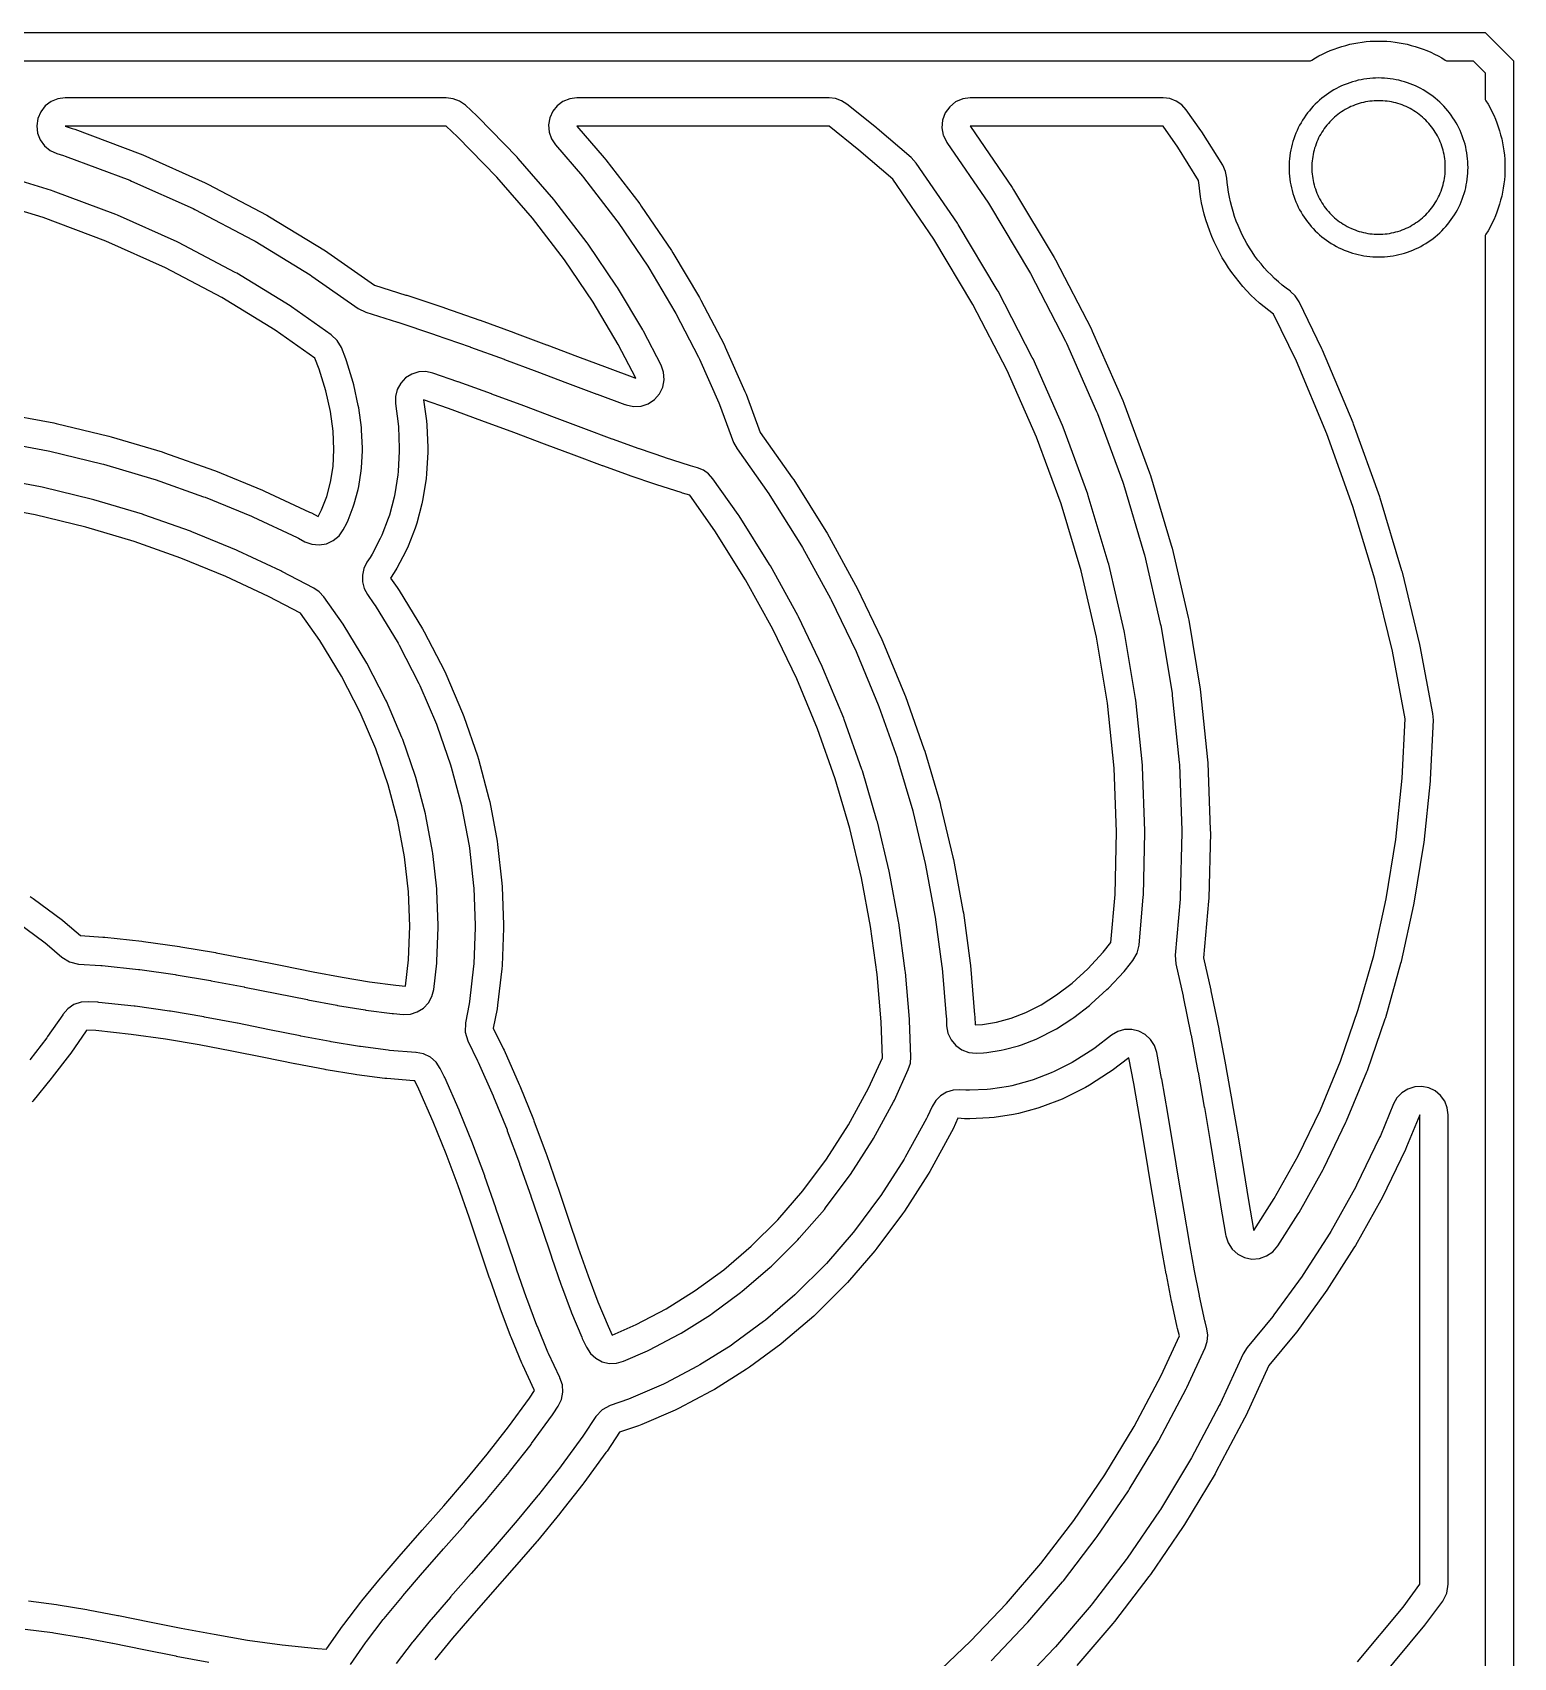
# Model space of a CAD drawing. Header units: millimetres. Extents: x -46 to 46, y -46 to 46.
# Drawn here: x -6.1 to 46, y -11.2 to 46 of the extents above; entities that cross this region are included whole.
import ezdxf

# ---------------------------------------------------------------- set-up
doc = ezdxf.new("R2010")
doc.units = ezdxf.units.MM
for name, color, linetype in [('FACE_OPENINGS', 2, 'Continuous'), ('FACE_OUTER', 3, 'Continuous'), ('MID_OPENINGS', 4, 'Continuous'), ('MID_OUTER', 7, 'Continuous')]:
    doc.layers.add(name, color=color, linetype=linetype)

msp = doc.modelspace()

# ---------------------------------------------------------------- linework, layer by layer
at = {"layer": 'FACE_OPENINGS'}
for points in [[(44.373, 40.839), (44.385, 40.941), (44.393, 41.044), (44.398, 41.147), (44.4, 41.25), (44.398, 41.353), (44.393, 41.456), (44.385, 41.559), (44.373, 41.661), (44.358, 41.763), (44.339, 41.865), (44.318, 41.965), (44.293, 42.065), (44.264, 42.164), (44.233, 42.263), (44.198, 42.36), (44.16, 42.455), (44.119, 42.55), (44.075, 42.643), (44.028, 42.735), (43.978, 42.825), (43.925, 42.913), (43.869, 43), (43.81, 43.085), (43.749, 43.168), (43.685, 43.248), (43.618, 43.327), (43.549, 43.403), (43.477, 43.477), (43.403, 43.549), (43.327, 43.618), (43.248, 43.685), (43.168, 43.749), (43.085, 43.81), (43, 43.869), (42.913, 43.925), (42.825, 43.978), (42.735, 44.028), (42.643, 44.075), (42.55, 44.119), (42.455, 44.16), (42.36, 44.198), (42.263, 44.233), (42.164, 44.264), (42.065, 44.293), (41.965, 44.318), (41.865, 44.339), (41.763, 44.358), (41.661, 44.373), (41.559, 44.385), (41.456, 44.393), (41.353, 44.398), (41.25, 44.4), (41.147, 44.398), (41.044, 44.393), (40.941, 44.385), (40.839, 44.373), (40.737, 44.358), (40.635, 44.339), (40.535, 44.318), (40.435, 44.293), (40.336, 44.264), (40.237, 44.233), (40.14, 44.198), (40.045, 44.16), (39.95, 44.119), (39.857, 44.075), (39.765, 44.028), (39.675, 43.978), (39.587, 43.925), (39.5, 43.869), (39.415, 43.81), (39.332, 43.749), (39.252, 43.685), (39.173, 43.618), (39.097, 43.549), (39.023, 43.477), (38.951, 43.403), (38.882, 43.327), (38.815, 43.248), (38.751, 43.168), (38.69, 43.085), (38.631, 43), (38.575, 42.913), (38.522, 42.825), (38.472, 42.735), (38.425, 42.643), (38.381, 42.55), (38.34, 42.455), (38.302, 42.36), (38.267, 42.263), (38.236, 42.164), (38.207, 42.065), (38.182, 41.965), (38.161, 41.865), (38.142, 41.763), (38.127, 41.661), (38.115, 41.559), (38.107, 41.456), (38.102, 41.353), (38.1, 41.25), (38.102, 41.147), (38.107, 41.044), (38.115, 40.941), (38.127, 40.839), (38.142, 40.737), (38.161, 40.635), (38.182, 40.535), (38.207, 40.435), (38.236, 40.336), (38.267, 40.237), (38.302, 40.14), (38.34, 40.045), (38.381, 39.95), (38.425, 39.857), (38.472, 39.765), (38.522, 39.675), (38.575, 39.587), (38.631, 39.5), (38.69, 39.415), (38.751, 39.332), (38.815, 39.252), (38.882, 39.173), (38.951, 39.097), (39.023, 39.023), (39.097, 38.951), (39.173, 38.882), (39.252, 38.815), (39.332, 38.751), (39.415, 38.69), (39.5, 38.631), (39.587, 38.575), (39.675, 38.522), (39.765, 38.472), (39.857, 38.425), (39.95, 38.381), (40.045, 38.34), (40.14, 38.302), (40.237, 38.267), (40.336, 38.236), (40.435, 38.207), (40.535, 38.182), (40.635, 38.161), (40.737, 38.142), (40.839, 38.127), (40.941, 38.115), (41.044, 38.107), (41.147, 38.102), (41.25, 38.1), (41.353, 38.102), (41.456, 38.107), (41.559, 38.115), (41.661, 38.127), (41.763, 38.142), (41.865, 38.161), (41.965, 38.182), (42.065, 38.207), (42.164, 38.236), (42.263, 38.267), (42.36, 38.302), (42.455, 38.34), (42.55, 38.381), (42.643, 38.425), (42.735, 38.472), (42.825, 38.522), (42.913, 38.575), (43, 38.631), (43.085, 38.69), (43.168, 38.751), (43.248, 38.815), (43.327, 38.882), (43.403, 38.951), (43.477, 39.023), (43.549, 39.097), (43.618, 39.173), (43.685, 39.252), (43.749, 39.332), (43.81, 39.415), (43.869, 39.5), (43.925, 39.587), (43.978, 39.675), (44.028, 39.765), (44.075, 39.857), (44.119, 39.95), (44.16, 40.045), (44.198, 40.14), (44.233, 40.237), (44.264, 40.336), (44.293, 40.435), (44.318, 40.535), (44.339, 40.635), (44.358, 40.737)], [(12.223, 40.119), (10.968, 41.568), (10.929, 41.611), (9.548, 43.031), (9.506, 43.071), (9.107, 43.437), (8.906, 43.58), (8.676, 43.67), (8.431, 43.7), (-4.979, 43.7), (-5.234, 43.667), (-5.473, 43.569), (-5.679, 43.414), (-5.838, 43.211), (-5.94, 42.974), (-5.978, 42.718), (-5.95, 42.462), (-5.857, 42.221), (-5.705, 42.013), (-5.505, 41.85), (-5.27, 41.743), (-5.043, 41.674), (-4.975, 41.651), (-2.707, 40.801), (-2.64, 40.774), (-0.476, 39.804), (-0.41, 39.772), (1.644, 38.69), (1.707, 38.654), (3.647, 37.469), (3.708, 37.429), (5.332, 36.289), (5.608, 36.153), (6.714, 35.807), (6.734, 35.801), (8.026, 35.372), (8.042, 35.366), (9.279, 34.934), (9.292, 34.929), (10.477, 34.5), (10.486, 34.497), (11.625, 34.073), (12.708, 33.665), (13.74, 33.276), (13.745, 33.275), (14.722, 32.912), (14.731, 32.909), (14.768, 32.895), (15.028, 32.839), (15.292, 32.853), (15.544, 32.937), (15.765, 33.083), (15.94, 33.283), (16.056, 33.521), (16.106, 33.782), (16.085, 34.046), (15.995, 34.296), (15.379, 35.484), (15.35, 35.537), (14.464, 37.023), (14.432, 37.073), (13.425, 38.556), (13.391, 38.603), (12.26, 40.074)], [(24.977, 41.403), (24.801, 41.598), (23.601, 42.622), (23.579, 42.64), (22.536, 43.479), (22.345, 43.6), (22.133, 43.675), (21.909, 43.7), (13.031, 43.7), (12.779, 43.668), (12.544, 43.574), (12.341, 43.424), (12.181, 43.227), (12.076, 42.997), (12.032, 42.748), (12.052, 42.495), (12.135, 42.256), (12.275, 42.045), (13.228, 40.944), (13.27, 40.893), (14.442, 39.369), (14.481, 39.314), (15.527, 37.776), (15.563, 37.718), (16.485, 36.173), (16.518, 36.113), (17.318, 34.569), (17.348, 34.506), (18.028, 32.972), (18.055, 32.907), (18.55, 31.576), (18.671, 31.347), (19.789, 29.766), (19.825, 29.712), (20.936, 27.937), (20.969, 27.882), (21.958, 26.085), (21.987, 26.029), (22.858, 24.218), (22.883, 24.161), (23.637, 22.344), (23.659, 22.286), (24.301, 20.471), (24.319, 20.413), (24.852, 18.605), (24.867, 18.548), (25.295, 16.755), (25.307, 16.698), (25.636, 14.926), (25.645, 14.87), (25.88, 13.125), (25.886, 13.07), (26.034, 11.356), (26.037, 11.303), (26.047, 11.044), (26.092, 10.787), (26.201, 10.549), (26.369, 10.348), (26.583, 10.198), (26.828, 10.108), (27.088, 10.084), (27.35, 10.095), (27.461, 10.106), (27.961, 10.184), (28.068, 10.206), (28.578, 10.344), (28.678, 10.377), (29.2, 10.579), (29.292, 10.62), (29.826, 10.891), (29.909, 10.938), (30.452, 11.284), (30.526, 11.335), (31.075, 11.758), (31.14, 11.813), (31.69, 12.316), (31.746, 12.373), (32.292, 12.959), (32.342, 13.017), (32.604, 13.345), (32.751, 13.598), (32.819, 13.881), (32.97, 15.581), (32.974, 15.645), (33.028, 17.844), (33.028, 17.907), (32.941, 20.154), (32.936, 20.218), (32.702, 22.504), (32.693, 22.567), (32.307, 24.885), (32.295, 24.946), (31.752, 27.286), (31.736, 27.346), (31.033, 29.698), (31.013, 29.757), (30.146, 32.11), (30.122, 32.167), (29.089, 34.511), (29.062, 34.567), (27.86, 36.892), (27.83, 36.946), (26.458, 39.239), (26.424, 39.291)], [(35.913, 40.877), (35.866, 41.11), (35.764, 41.326), (35.029, 42.5), (34.999, 42.546), (34.484, 43.276), (34.324, 43.453), (34.127, 43.588), (33.903, 43.672), (33.667, 43.7), (26.879, 43.7), (26.612, 43.664), (26.365, 43.558), (26.155, 43.389), (25.997, 43.171), (25.903, 42.918), (25.88, 42.65), (25.93, 42.385), (25.933, 42.377), (26.057, 42.126), (27.517, 39.996), (27.555, 39.937), (28.964, 37.583), (28.998, 37.52), (30.233, 35.133), (30.264, 35.069), (31.326, 32.659), (31.353, 32.593), (32.245, 30.173), (32.268, 30.104), (32.992, 27.684), (33.01, 27.615), (33.569, 25.205), (33.583, 25.134), (33.982, 22.745), (33.991, 22.673), (34.233, 20.314), (34.238, 20.241), (34.328, 17.921), (34.329, 17.848), (34.272, 15.576), (34.268, 15.503), (34.093, 13.527), (34.113, 13.22), (34.367, 12.089), (34.372, 12.068), (34.646, 10.735), (34.649, 10.718), (34.893, 9.431), (34.896, 9.417), (35.116, 8.177), (35.118, 8.168), (35.321, 6.969), (35.509, 5.827), (35.688, 4.739), (35.689, 4.734), (35.863, 3.707), (35.865, 3.697), (35.872, 3.658), (35.953, 3.405), (36.098, 3.183), (36.296, 3.007), (36.534, 2.889), (36.794, 2.837), (37.058, 2.856), (37.309, 2.943), (37.527, 3.093), (37.699, 3.296), (38.42, 4.423), (38.451, 4.474), (39.295, 5.985), (39.322, 6.038), (40.103, 7.651), (40.127, 7.705), (40.835, 9.419), (40.856, 9.474), (41.483, 11.286), (41.501, 11.341), (42.04, 13.247), (42.054, 13.303), (42.497, 15.299), (42.507, 15.356), (42.845, 17.438), (42.853, 17.494), (43.079, 19.657), (43.083, 19.713), (43.182, 21.803), (43.166, 22.036), (42.717, 24.409), (42.706, 24.46), (42.087, 27.003), (42.073, 27.054), (41.306, 29.609), (41.29, 29.659), (40.372, 32.218), (40.352, 32.267), (39.279, 34.821), (39.257, 34.87), (38.457, 36.52), (38.317, 36.735), (38.145, 36.889), (38.147, 36.892), (37.993, 37.006), (37.856, 37.114), (37.723, 37.228), (37.593, 37.345), (37.467, 37.467), (37.345, 37.593), (37.228, 37.723), (37.114, 37.856), (37.006, 37.993), (36.901, 38.134), (36.802, 38.278), (36.707, 38.425), (36.617, 38.575), (36.532, 38.728), (36.452, 38.884), (36.377, 39.042), (36.307, 39.203), (36.243, 39.366), (36.184, 39.53), (36.13, 39.697), (36.082, 39.865), (36.04, 40.035), (36.003, 40.206), (35.972, 40.379), (35.946, 40.552), (35.926, 40.726)], [(11.164, 32.858), (10.037, 33.277), (10.029, 33.279), (8.856, 33.705), (8.844, 33.709), (7.967, 34.015), (7.718, 34.068), (7.464, 34.056), (7.222, 33.981), (7.006, 33.846), (6.831, 33.662), (6.708, 33.439), (6.645, 33.193), (6.646, 32.939), (6.742, 32.225), (6.751, 32.121), (6.783, 31.372), (6.782, 31.261), (6.744, 30.551), (6.732, 30.435), (6.628, 29.764), (6.603, 29.645), (6.435, 29.015), (6.396, 28.895), (6.167, 28.305), (6.114, 28.188), (5.826, 27.638), (5.761, 27.528), (5.645, 27.357), (5.536, 27.142), (5.481, 26.907), (5.483, 26.665), (5.544, 26.431), (5.659, 26.219), (5.886, 25.899), (5.93, 25.831), (6.738, 24.505), (6.778, 24.435), (7.471, 23.091), (7.506, 23.017), (8.086, 21.664), (8.116, 21.587), (8.584, 20.231), (8.608, 20.151), (8.967, 18.8), (8.986, 18.718), (9.238, 17.378), (9.251, 17.293), (9.399, 15.971), (9.405, 15.885), (9.453, 14.585), (9.452, 14.499), (9.403, 13.228), (9.396, 13.141), (9.253, 11.904), (9.239, 11.817), (9.109, 11.145), (9.1, 10.822), (9.194, 10.512), (9.54, 9.811), (9.56, 9.768), (10.086, 8.585), (10.101, 8.548), (10.573, 7.379), (10.584, 7.349), (11.01, 6.201), (11.018, 6.18), (11.41, 5.057), (11.414, 5.046), (11.782, 3.954), (12.135, 2.909), (12.138, 2.899), (12.483, 1.915), (12.491, 1.894), (12.836, 0.973), (12.849, 0.941), (13.204, 0.086), (13.223, 0.044), (13.369, -0.267), (13.507, -0.483), (13.695, -0.656), (13.921, -0.777), (14.17, -0.836), (14.425, -0.83), (14.671, -0.759), (15.522, -0.391), (15.59, -0.358), (16.638, 0.193), (16.704, 0.231), (17.732, 0.876), (17.794, 0.918), (18.796, 1.656), (18.854, 1.703), (19.824, 2.535), (19.878, 2.585), (20.809, 3.512), (20.858, 3.565), (21.743, 4.585), (21.789, 4.642), (22.621, 5.754), (22.661, 5.813), (23.434, 7.016), (23.47, 7.076), (24.176, 8.368), (24.207, 8.43), (24.699, 9.501), (24.771, 9.724), (24.789, 9.957), (24.739, 11.225), (24.736, 11.272), (24.594, 12.931), (24.588, 12.979), (24.361, 14.668), (24.353, 14.717), (24.034, 16.432), (24.024, 16.482), (23.61, 18.217), (23.596, 18.267), (23.081, 20.016), (23.065, 20.067), (22.444, 21.824), (22.425, 21.874), (21.695, 23.633), (21.672, 23.683), (20.83, 25.437), (20.804, 25.486), (19.846, 27.227), (19.817, 27.275), (18.74, 28.995), (18.709, 29.042), (17.82, 30.298), (17.671, 30.466), (17.487, 30.596), (17.279, 30.682), (17.029, 30.754), (16.997, 30.763), (16.153, 31.032), (16.128, 31.04), (15.239, 31.344), (15.222, 31.35), (14.285, 31.687), (14.275, 31.691), (13.283, 32.059), (12.25, 32.449), (11.168, 32.856)]]:
    msp.add_lwpolyline(points, close=True, dxfattribs=at)
for points in [[(-7.471, 31.633), (-5.578, 31.28), (-5.518, 31.267), (-3.687, 30.825), (-3.629, 30.809), (-1.863, 30.284), (-1.807, 30.266), (-0.109, 29.665), (-0.055, 29.644), (1.574, 28.976), (1.624, 28.953), (3.182, 28.224), (3.23, 28.2), (3.459, 28.08), (3.704, 27.989), (3.965, 27.966), (4.222, 28.01), (4.46, 28.12), (4.661, 28.288), (4.811, 28.501), (4.932, 28.734), (4.978, 28.835), (5.161, 29.306), (5.195, 29.411), (5.331, 29.921), (5.353, 30.024), (5.439, 30.577), (5.449, 30.678), (5.481, 31.275), (5.482, 31.371), (5.454, 32.014), (5.446, 32.104), (5.354, 32.791), (5.34, 32.874), (5.178, 33.602), (5.158, 33.68), (4.923, 34.446), (4.898, 34.517), (4.745, 34.909), (4.6, 35.162), (4.388, 35.363), (2.991, 36.344), (2.938, 36.379), (1.061, 37.525), (1.006, 37.556), (-0.984, 38.605), (-1.041, 38.632), (-3.138, 39.573), (-3.197, 39.597), (-5.397, 40.421), (-5.457, 40.441), (-7.754, 41.141)], [(-6.682, 14.707), (-5.683, 13.965), (-5.614, 13.91), (-5.098, 13.461), (-4.822, 13.291), (-4.507, 13.218), (-3.726, 13.168), (-3.679, 13.164), (-2.392, 13.027), (-2.352, 13.022), (-1.104, 12.846), (-1.073, 12.841), (0.135, 12.636), (0.157, 12.632), (1.325, 12.41), (1.337, 12.407), (2.466, 12.181), (3.548, 11.964), (3.559, 11.962), (4.583, 11.768), (4.605, 11.764), (5.575, 11.603), (5.609, 11.598), (6.528, 11.478), (6.573, 11.474), (6.916, 11.445), (7.171, 11.456), (7.416, 11.532), (7.633, 11.667), (7.809, 11.853), (7.931, 12.078), (7.993, 12.326), (8.099, 13.247), (8.105, 13.323), (8.152, 14.506), (8.152, 14.582), (8.108, 15.794), (8.102, 15.869), (7.964, 17.106), (7.953, 17.18), (7.716, 18.436), (7.7, 18.508), (7.363, 19.777), (7.342, 19.847), (6.901, 21.123), (6.875, 21.19), (6.327, 22.467), (6.297, 22.532), (5.641, 23.802), (5.607, 23.864), (4.841, 25.121), (4.803, 25.179), (4.121, 26.14), (3.964, 26.314), (3.771, 26.446), (2.648, 27.037), (2.607, 27.058), (1.098, 27.764), (1.054, 27.784), (-0.523, 28.431), (-0.569, 28.449), (-2.213, 29.03), (-2.262, 29.046), (-3.971, 29.555), (-4.021, 29.568), (-5.794, 29.997), (-5.846, 30.008), (-7.678, 30.349)], [(5.065, -11.432), (5.597, -10.666), (5.628, -10.623), (6.22, -9.851), (6.244, -9.82), (6.889, -9.035), (6.906, -9.015), (7.598, -8.21), (7.607, -8.2), (8.34, -7.367), (9.097, -6.507), (9.104, -6.499), (9.869, -5.612), (9.881, -5.597), (10.646, -4.674), (10.663, -4.653), (11.418, -3.688), (11.439, -3.661), (12.175, -2.649), (12.198, -2.616), (12.378, -2.347), (12.494, -2.111), (12.544, -1.852), (12.525, -1.59), (12.438, -1.341), (12.433, -1.33), (12.035, -0.485), (12.014, -0.437), (11.641, 0.461), (11.626, 0.498), (11.269, 1.449), (11.26, 1.473), (10.909, 2.475), (10.905, 2.488), (10.55, 3.539), (10.184, 4.625), (10.18, 4.634), (9.794, 5.741), (9.788, 5.759), (9.371, 6.882), (9.361, 6.908), (8.903, 8.044), (8.89, 8.076), (8.382, 9.219), (8.364, 9.256), (8.221, 9.546), (8.075, 9.764), (7.876, 9.937), (7.639, 10.052), (7.38, 10.101), (7.368, 10.102), (6.438, 10.18), (6.386, 10.186), (5.421, 10.312), (5.382, 10.318), (4.38, 10.484), (4.354, 10.488), (3.311, 10.685), (3.298, 10.688), (2.211, 10.906), (1.087, 11.132), (1.077, 11.134), (-0.074, 11.352), (-0.094, 11.356), (-1.275, 11.556), (-1.302, 11.561), (-2.515, 11.732), (-2.549, 11.736), (-3.793, 11.868), (-3.834, 11.872), (-4.156, 11.893), (-4.419, 11.875), (-4.668, 11.79), (-4.886, 11.642), (-5.058, 11.442), (-5.065, 11.432), (-5.597, 10.666), (-5.628, 10.623), (-6.22, 9.851)], [(27.618, -11.301), (28.875, -9.981), (28.91, -9.941), (30.122, -8.525), (30.156, -8.483), (31.314, -6.972), (31.346, -6.927), (32.444, -5.321), (32.474, -5.274), (33.502, -3.574), (33.529, -3.525), (34.481, -1.732), (34.506, -1.682), (35.149, -0.284), (35.22, -0.07), (35.241, 0.154), (35.211, 0.377), (35.148, 0.63), (35.14, 0.662), (34.95, 1.527), (34.945, 1.552), (34.764, 2.475), (34.761, 2.493), (34.585, 3.472), (34.583, 3.484), (34.406, 4.526), (34.226, 5.616), (34.038, 6.757), (34.037, 6.761), (33.837, 7.946), (33.835, 7.954), (33.617, 9.183), (33.615, 9.195), (33.442, 10.108), (33.363, 10.35), (33.226, 10.564), (33.039, 10.736), (32.815, 10.856), (32.567, 10.916), (32.313, 10.911), (32.068, 10.842), (31.849, 10.714), (31.278, 10.274), (31.193, 10.214), (30.56, 9.812), (30.464, 9.757), (29.83, 9.435), (29.724, 9.387), (29.091, 9.142), (28.975, 9.104), (28.345, 8.935), (28.222, 8.909), (27.597, 8.812), (27.469, 8.799), (26.848, 8.773), (26.72, 8.775), (26.514, 8.789), (26.273, 8.777), (26.042, 8.707), (25.834, 8.584), (25.662, 8.414), (25.536, 8.209), (25.372, 7.852), (25.336, 7.78), (24.591, 6.417), (24.55, 6.347), (23.733, 5.076), (23.686, 5.008), (22.805, 3.83), (22.752, 3.765), (21.813, 2.682), (21.756, 2.62), (20.765, 1.634), (20.703, 1.577), (19.669, 0.689), (19.602, 0.635), (18.531, -0.154), (18.459, -0.203), (17.358, -0.893), (17.282, -0.937), (16.157, -1.529), (16.078, -1.567), (14.935, -2.061), (14.853, -2.093), (14.207, -2.316), (13.922, -2.47), (13.701, -2.706), (13.266, -3.357), (13.24, -3.395), (12.478, -4.442), (12.454, -4.474), (11.677, -5.467), (11.657, -5.491), (10.875, -6.435), (10.861, -6.452), (10.084, -7.353), (10.077, -7.362), (9.316, -8.226), (8.587, -9.054), (8.58, -9.063), (7.9, -9.853), (7.885, -9.87), (7.261, -10.63), (7.24, -10.657), (6.677, -11.392)], [(41.277, -11.98), (42.881, -10.052), (42.919, -10.003), (43.507, -9.2), (43.651, -8.92), (43.7, -8.609), (43.7, 7.91), (43.669, 8.157), (43.578, 8.389), (43.432, 8.592), (43.24, 8.751), (43.015, 8.859), (42.771, 8.907), (42.522, 8.894), (42.284, 8.819), (42.072, 8.688), (41.899, 8.509), (41.776, 8.292), (41.315, 7.177), (41.288, 7.116), (40.478, 5.441), (40.447, 5.381), (39.569, 3.81), (39.534, 3.751), (38.596, 2.287), (38.557, 2.23), (37.568, 0.873), (37.525, 0.817), (36.62, -0.277), (36.483, -0.496), (35.673, -2.255), (35.644, -2.313), (34.663, -4.163), (34.631, -4.219), (33.57, -5.974), (33.535, -6.027), (32.402, -7.686), (32.365, -7.737), (31.169, -9.298), (31.13, -9.347), (29.878, -10.81), (29.838, -10.855), (28.539, -12.219)], [(-6.386, -10.186), (-5.421, -10.312), (-5.382, -10.318), (-4.38, -10.484), (-4.354, -10.488), (-3.311, -10.685), (-3.298, -10.688), (-2.211, -10.906), (-1.087, -11.132), (-1.077, -11.134), (0.074, -11.352)]]:
    msp.add_lwpolyline(points, dxfattribs=at)
at = {"layer": 'FACE_OUTER'}
msp.add_lwpolyline([(-38.855, 45), (38.855, 45), (38.9, 45.029), (39.025, 45.104), (39.152, 45.175), (39.282, 45.241), (39.413, 45.303), (39.547, 45.361), (39.682, 45.415), (39.82, 45.464), (39.958, 45.508), (40.098, 45.548), (40.24, 45.584), (40.382, 45.614), (40.525, 45.641), (40.669, 45.662), (40.814, 45.679), (40.959, 45.69), (41.104, 45.698), (41.25, 45.7), (41.396, 45.698), (41.541, 45.69), (41.686, 45.679), (41.831, 45.662), (41.975, 45.641), (42.118, 45.614), (42.26, 45.584), (42.402, 45.548), (42.542, 45.508), (42.68, 45.464), (42.818, 45.415), (42.953, 45.361), (43.087, 45.303), (43.218, 45.241), (43.348, 45.175), (43.475, 45.104), (43.6, 45.029), (43.645, 45), (44.586, 45), (45, 44.586), (45, 43.645), (45.029, 43.6), (45.104, 43.475), (45.175, 43.348), (45.241, 43.218), (45.303, 43.087), (45.361, 42.953), (45.415, 42.818), (45.464, 42.68), (45.508, 42.542), (45.548, 42.402), (45.584, 42.26), (45.614, 42.118), (45.641, 41.975), (45.662, 41.831), (45.679, 41.686), (45.69, 41.541), (45.698, 41.396), (45.7, 41.25), (45.698, 41.104), (45.69, 40.959), (45.679, 40.814), (45.662, 40.669), (45.641, 40.525), (45.614, 40.382), (45.584, 40.24), (45.548, 40.098), (45.508, 39.958), (45.464, 39.82), (45.415, 39.682), (45.361, 39.547), (45.303, 39.413), (45.241, 39.282), (45.175, 39.152), (45.104, 39.025), (45.029, 38.9), (45, 38.855), (45, -38.855)], dxfattribs=at)
at = {"layer": 'MID_OPENINGS'}
for points in [[(43.58, 40.943), (43.589, 41.02), (43.595, 41.096), (43.599, 41.173), (43.6, 41.25), (43.599, 41.327), (43.595, 41.404), (43.589, 41.48), (43.58, 41.557), (43.569, 41.633), (43.555, 41.708), (43.539, 41.784), (43.52, 41.858), (43.499, 41.932), (43.475, 42.005), (43.449, 42.078), (43.421, 42.149), (43.391, 42.22), (43.358, 42.289), (43.323, 42.358), (43.285, 42.425), (43.246, 42.491), (43.204, 42.556), (43.16, 42.619), (43.114, 42.681), (43.067, 42.741), (43.017, 42.799), (42.965, 42.856), (42.912, 42.912), (42.856, 42.965), (42.799, 43.017), (42.741, 43.067), (42.681, 43.114), (42.619, 43.16), (42.556, 43.204), (42.491, 43.246), (42.425, 43.285), (42.358, 43.323), (42.289, 43.358), (42.22, 43.391), (42.149, 43.421), (42.078, 43.449), (42.005, 43.475), (41.932, 43.499), (41.858, 43.52), (41.784, 43.539), (41.708, 43.555), (41.633, 43.569), (41.557, 43.58), (41.48, 43.589), (41.404, 43.595), (41.327, 43.599), (41.25, 43.6), (41.173, 43.599), (41.096, 43.595), (41.02, 43.589), (40.943, 43.58), (40.867, 43.569), (40.792, 43.555), (40.716, 43.539), (40.642, 43.52), (40.568, 43.499), (40.495, 43.475), (40.422, 43.449), (40.351, 43.421), (40.28, 43.391), (40.211, 43.358), (40.142, 43.323), (40.075, 43.285), (40.009, 43.246), (39.944, 43.204), (39.881, 43.16), (39.819, 43.114), (39.759, 43.067), (39.701, 43.017), (39.644, 42.965), (39.588, 42.912), (39.535, 42.856), (39.483, 42.799), (39.433, 42.741), (39.386, 42.681), (39.34, 42.619), (39.296, 42.556), (39.254, 42.491), (39.215, 42.425), (39.177, 42.358), (39.142, 42.289), (39.109, 42.22), (39.079, 42.149), (39.051, 42.078), (39.025, 42.005), (39.001, 41.932), (38.98, 41.858), (38.961, 41.784), (38.945, 41.708), (38.931, 41.633), (38.92, 41.557), (38.911, 41.48), (38.905, 41.404), (38.901, 41.327), (38.9, 41.25), (38.901, 41.173), (38.905, 41.096), (38.911, 41.02), (38.92, 40.943), (38.931, 40.867), (38.945, 40.792), (38.961, 40.716), (38.98, 40.642), (39.001, 40.568), (39.025, 40.495), (39.051, 40.422), (39.079, 40.351), (39.109, 40.28), (39.142, 40.211), (39.177, 40.142), (39.215, 40.075), (39.254, 40.009), (39.296, 39.944), (39.34, 39.881), (39.386, 39.819), (39.433, 39.759), (39.483, 39.701), (39.535, 39.644), (39.588, 39.588), (39.644, 39.535), (39.701, 39.483), (39.759, 39.433), (39.819, 39.386), (39.881, 39.34), (39.944, 39.296), (40.009, 39.254), (40.075, 39.215), (40.142, 39.177), (40.211, 39.142), (40.28, 39.109), (40.351, 39.079), (40.422, 39.051), (40.495, 39.025), (40.568, 39.001), (40.642, 38.98), (40.716, 38.961), (40.792, 38.945), (40.867, 38.931), (40.943, 38.92), (41.02, 38.911), (41.096, 38.905), (41.173, 38.901), (41.25, 38.9), (41.327, 38.901), (41.404, 38.905), (41.48, 38.911), (41.557, 38.92), (41.633, 38.931), (41.708, 38.945), (41.784, 38.961), (41.858, 38.98), (41.932, 39.001), (42.005, 39.025), (42.078, 39.051), (42.149, 39.079), (42.22, 39.109), (42.289, 39.142), (42.358, 39.177), (42.425, 39.215), (42.491, 39.254), (42.556, 39.296), (42.619, 39.34), (42.681, 39.386), (42.741, 39.433), (42.799, 39.483), (42.856, 39.535), (42.912, 39.588), (42.965, 39.644), (43.017, 39.701), (43.067, 39.759), (43.114, 39.819), (43.16, 39.881), (43.204, 39.944), (43.246, 40.009), (43.285, 40.075), (43.323, 40.142), (43.358, 40.211), (43.391, 40.28), (43.421, 40.351), (43.449, 40.422), (43.475, 40.495), (43.499, 40.568), (43.52, 40.642), (43.539, 40.716), (43.555, 40.792), (43.569, 40.867)], [(13.605, 36.511), (12.598, 37.994), (11.467, 39.464), (10.212, 40.914), (8.831, 42.334), (8.431, 42.7), (-4.979, 42.7), (-4.737, 42.626), (-4.639, 42.593), (-2.341, 41.732), (-2.245, 41.693), (-0.052, 40.71), (0.042, 40.664), (2.124, 39.567), (2.215, 39.515), (4.182, 38.314), (4.27, 38.256), (5.906, 37.107), (7.017, 36.76), (7.045, 36.751), (8.345, 36.319), (8.368, 36.311), (9.612, 35.877), (9.63, 35.871), (10.819, 35.439), (10.832, 35.435), (11.969, 35.012), (11.975, 35.01), (13.06, 34.601), (14.093, 34.212), (15.07, 33.849), (15.107, 33.836), (14.491, 35.025)], [(26.972, 36.432), (25.6, 38.725), (24.152, 40.838), (22.952, 41.861), (21.909, 42.7), (13.031, 42.7), (13.994, 41.588), (14.054, 41.514), (15.244, 39.967), (15.3, 39.888), (16.362, 38.325), (16.415, 38.243), (17.351, 36.672), (17.399, 36.586), (18.213, 35.015), (18.256, 34.926), (18.949, 33.363), (18.987, 33.27), (19.487, 31.924), (20.614, 30.332), (20.665, 30.255), (21.791, 28.456), (21.838, 28.377), (22.841, 26.555), (22.883, 26.474), (23.765, 24.639), (23.802, 24.556), (24.566, 22.715), (24.598, 22.632), (25.248, 20.791), (25.275, 20.708), (25.815, 18.876), (25.837, 18.793), (26.271, 16.975), (26.288, 16.893), (26.622, 15.097), (26.635, 15.016), (26.873, 13.247), (26.882, 13.168), (27.031, 11.43), (27.036, 11.354), (27.047, 11.083), (27.308, 11.094), (27.808, 11.172), (28.317, 11.309), (28.839, 11.511), (29.373, 11.782), (29.916, 12.128), (30.464, 12.55), (31.014, 13.054), (31.56, 13.641), (31.823, 13.97), (31.974, 15.67), (32.028, 17.869), (31.941, 20.116), (31.707, 22.402), (31.321, 24.72), (30.778, 27.06), (30.075, 29.411), (29.208, 31.764), (28.174, 34.108)], [(34.985, 40.216), (34.954, 40.421), (34.931, 40.628), (34.917, 40.795), (34.181, 41.97), (33.667, 42.7), (26.879, 42.7), (26.882, 42.691), (28.35, 40.549), (28.405, 40.463), (29.83, 38.083), (29.879, 37.994), (31.129, 35.579), (31.173, 35.486), (32.248, 33.048), (32.286, 32.953), (33.189, 30.504), (33.221, 30.406), (33.954, 27.956), (33.981, 27.856), (34.547, 25.416), (34.567, 25.314), (34.971, 22.894), (34.985, 22.791), (35.229, 20.4), (35.237, 20.296), (35.328, 17.944), (35.329, 17.839), (35.272, 15.535), (35.266, 15.43), (35.089, 13.439), (35.344, 12.303), (35.35, 12.274), (35.626, 10.933), (35.631, 10.908), (35.876, 9.614), (35.88, 9.595), (36.101, 8.35), (36.103, 8.336), (36.306, 7.141), (36.307, 7.134), (36.496, 5.99), (36.675, 4.901), (36.849, 3.874), (36.856, 3.835), (37.578, 4.962), (38.422, 6.473), (39.203, 8.087), (39.911, 9.801), (40.538, 11.613), (41.078, 13.519), (41.52, 15.516), (41.858, 17.598), (42.084, 19.76), (42.183, 21.85), (41.735, 24.224), (41.115, 26.766), (40.349, 29.321), (39.431, 31.88), (38.358, 34.434), (37.558, 36.084), (37.551, 36.088), (37.384, 36.212), (37.222, 36.341), (37.063, 36.476), (36.909, 36.615), (36.76, 36.76), (36.615, 36.909), (36.476, 37.063), (36.341, 37.222), (36.212, 37.384), (36.088, 37.551), (35.97, 37.722), (35.858, 37.897), (35.751, 38.075), (35.65, 38.257), (35.555, 38.441), (35.466, 38.629), (35.383, 38.82), (35.307, 39.013), (35.237, 39.209), (35.173, 39.407), (35.116, 39.606), (35.066, 39.808), (35.022, 40.011)], [(12.933, 31.123), (11.897, 31.513), (10.815, 31.92), (9.688, 32.339), (8.515, 32.765), (7.637, 33.071), (7.736, 32.335), (7.749, 32.186), (7.783, 31.39), (7.782, 31.232), (7.742, 30.472), (7.724, 30.306), (7.612, 29.584), (7.576, 29.413), (7.394, 28.731), (7.338, 28.559), (7.089, 27.918), (7.013, 27.75), (6.7, 27.15), (6.606, 26.992), (6.475, 26.798), (6.712, 26.463), (6.775, 26.367), (7.601, 25.01), (7.658, 24.909), (8.368, 23.534), (8.418, 23.427), (9.012, 22.041), (9.055, 21.93), (9.535, 20.541), (9.57, 20.426), (9.939, 19.039), (9.965, 18.921), (10.224, 17.544), (10.242, 17.423), (10.395, 16.063), (10.404, 15.94), (10.453, 14.603), (10.452, 14.478), (10.401, 13.17), (10.391, 13.045), (10.244, 11.77), (10.225, 11.645), (10.091, 10.955), (10.442, 10.244), (10.47, 10.183), (11.003, 8.983), (11.026, 8.93), (11.503, 7.747), (11.519, 7.704), (11.95, 6.544), (11.961, 6.514), (12.355, 5.384), (12.36, 5.368), (12.729, 4.274), (13.082, 3.229), (13.427, 2.245), (13.772, 1.325), (14.128, 0.47), (14.274, 0.159), (15.125, 0.527), (16.173, 1.078), (17.201, 1.723), (18.203, 2.461), (19.172, 3.294), (20.103, 4.221), (20.988, 5.241), (21.82, 6.353), (22.593, 7.556), (23.298, 8.848), (23.79, 9.918), (23.74, 11.186), (23.597, 12.845), (23.37, 14.535), (23.051, 16.249), (22.637, 17.984), (22.122, 19.734), (21.501, 21.491), (20.771, 23.25), (19.928, 25.004), (18.97, 26.744), (17.893, 28.464), (17.004, 29.72), (16.747, 29.794), (16.7, 29.808), (15.844, 30.08), (15.81, 30.092), (14.911, 30.399), (14.887, 30.408), (13.944, 30.747), (13.929, 30.753), (12.94, 31.12)]]:
    msp.add_lwpolyline(points, close=True, dxfattribs=at)
for points in [[(-7.301, 32.618), (-5.382, 32.261), (-5.296, 32.243), (-3.439, 31.794), (-3.357, 31.772), (-1.566, 31.239), (-1.486, 31.213), (0.237, 30.603), (0.313, 30.574), (1.965, 29.896), (2.037, 29.864), (3.617, 29.125), (3.686, 29.091), (3.925, 28.965), (4.046, 29.197), (4.229, 29.668), (4.365, 30.178), (4.451, 30.731), (4.482, 31.329), (4.455, 31.971), (4.363, 32.658), (4.202, 33.386), (3.967, 34.152), (3.814, 34.544), (2.417, 35.525), (0.54, 36.672), (-1.45, 37.72), (-3.548, 38.66), (-5.748, 39.485), (-8.045, 40.184)], [(-6.205, 15.592), (-6.101, 15.522), (-5.071, 14.756), (-4.973, 14.677), (-4.442, 14.216), (-3.651, 14.165), (-3.584, 14.159), (-2.278, 14.021), (-2.221, 14.014), (-0.957, 13.835), (-0.912, 13.828), (0.307, 13.621), (0.339, 13.615), (1.515, 13.392), (1.531, 13.388), (2.663, 13.161), (3.745, 12.944), (4.769, 12.75), (5.739, 12.59), (6.657, 12.47), (7, 12.441), (7.106, 13.362), (7.152, 14.545), (7.108, 15.758), (6.97, 16.995), (6.734, 18.251), (6.396, 19.52), (5.955, 20.796), (5.408, 22.073), (4.753, 23.344), (3.987, 24.601), (3.306, 25.562), (2.183, 26.152), (0.674, 26.858), (-0.903, 27.506), (-2.547, 28.088), (-4.256, 28.596), (-6.029, 29.025), (-7.861, 29.366)], [(-6.268, -9.193), (-5.283, -9.321), (-5.227, -9.33), (-4.211, -9.498), (-4.174, -9.504), (-3.122, -9.703), (-3.104, -9.707), (-2.014, -9.926), (-0.89, -10.151), (0.261, -10.37), (1.442, -10.571), (2.655, -10.742), (3.899, -10.874), (4.221, -10.895), (4.236, -10.872), (4.783, -10.085), (4.827, -10.024), (5.431, -9.236), (5.466, -9.192), (6.12, -8.396), (6.144, -8.367), (6.842, -7.556), (6.854, -7.542), (7.589, -6.707), (8.346, -5.846), (9.111, -4.959), (9.875, -4.036), (10.63, -3.072), (11.366, -2.061), (11.546, -1.792), (11.534, -1.768), (11.126, -0.901), (11.095, -0.832), (10.714, 0.085), (10.693, 0.138), (10.331, 1.102), (10.318, 1.137), (9.964, 2.148), (9.959, 2.165), (9.603, 3.219), (9.236, 4.305), (8.85, 5.411), (8.433, 6.534), (7.976, 7.67), (7.468, 8.813), (7.325, 9.103), (7.298, 9.104), (6.343, 9.185), (6.268, 9.193), (5.283, 9.321), (5.227, 9.33), (4.211, 9.498), (4.174, 9.504), (3.122, 9.703), (3.104, 9.707), (2.014, 9.926), (0.89, 10.151), (-0.261, 10.37), (-1.442, 10.571), (-2.655, 10.742), (-3.899, 10.874), (-4.221, 10.895), (-4.236, 10.872), (-4.783, 10.085), (-4.827, 10.024), (-5.431, 9.236), (-5.466, 9.192), (-6.12, 8.396), (-6.144, 8.367)], [(25.598, -11.838), (26.893, -10.612), (28.151, -9.291), (29.362, -7.875), (30.521, -6.363), (31.618, -4.757), (32.646, -3.056), (33.597, -1.264), (34.241, 0.134), (34.176, 0.394), (34.165, 0.441), (33.972, 1.319), (33.965, 1.354), (33.782, 2.286), (33.777, 2.312), (33.6, 3.298), (33.597, 3.314), (33.421, 4.353), (33.42, 4.361), (33.24, 5.453), (33.051, 6.594), (32.851, 7.779), (32.632, 9.008), (32.459, 9.921), (31.871, 9.468), (31.749, 9.383), (31.076, 8.955), (30.939, 8.877), (30.26, 8.532), (30.108, 8.464), (29.427, 8.2), (29.261, 8.146), (28.579, 7.962), (28.402, 7.924), (27.722, 7.819), (27.539, 7.801), (26.862, 7.773), (26.678, 7.775), (26.445, 7.792), (26.274, 7.419), (26.222, 7.316), (25.46, 5.922), (25.401, 5.822), (24.565, 4.52), (24.498, 4.423), (23.594, 3.216), (23.52, 3.123), (22.556, 2.013), (22.474, 1.925), (21.458, 0.913), (21.368, 0.83), (20.306, -0.082), (20.21, -0.159), (19.109, -0.97), (19.006, -1.04), (17.873, -1.751), (17.765, -1.813), (16.606, -2.423), (16.493, -2.477), (15.315, -2.987), (15.197, -3.032), (14.533, -3.261), (14.093, -3.921), (14.054, -3.976), (13.281, -5.038), (13.247, -5.083), (12.46, -6.088), (12.431, -6.124), (11.642, -7.077), (11.621, -7.101), (10.84, -8.007), (10.829, -8.02), (10.066, -8.887), (9.338, -9.715), (8.658, -10.505), (8.034, -11.265)], [(40.508, -11.34), (42.112, -9.412), (42.7, -8.609), (42.7, 7.91), (42.234, 6.782), (42.194, 6.694), (41.372, 4.992), (41.327, 4.906), (40.435, 3.309), (40.384, 3.225), (39.43, 1.735), (39.374, 1.653), (38.368, 0.272), (38.306, 0.192), (37.391, -0.914), (36.575, -2.686), (36.534, -2.769), (35.539, -4.644), (35.494, -4.724), (34.418, -6.503), (34.369, -6.58), (33.22, -8.262), (33.167, -8.335), (31.955, -9.917), (31.899, -9.987), (30.63, -11.47)]]:
    msp.add_lwpolyline(points, dxfattribs=at)
at = {"layer": 'MID_OUTER'}
msp.add_lwpolyline([(-46, -45), (-46, 45), (-45, 46), (45, 46), (46, 45), (46, -45), (45, -46), (-45, -46)], close=True, dxfattribs=at)

doc.saveas('drawing.dxf')
